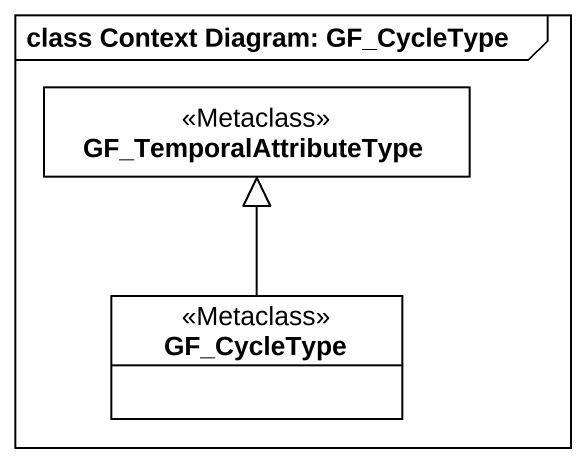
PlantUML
@startuml
mainframe class Context Diagram: GF_CycleType
hide circle
hide empty members
class GF_TemporalAttributeType <<Metaclass>>
class GF_CycleType <<Metaclass>>
GF_CycleType -up-|> GF_TemporalAttributeType
@enduml
